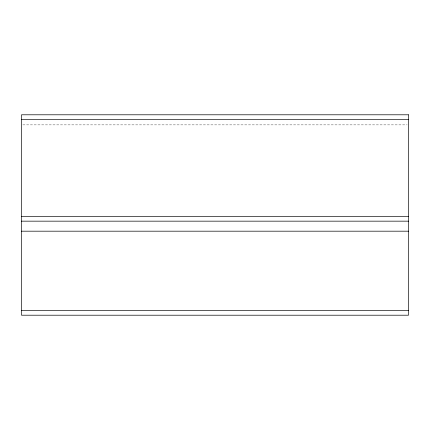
<?xml version="1.0" encoding="UTF-8"?>
<svg xmlns="http://www.w3.org/2000/svg" width="430" height="430" viewBox="0 0 430 430"><rect width="100%" height="100%" fill="white"/><g stroke="black" fill="none" stroke-linecap="round" stroke-linejoin="round"><path stroke-width="0.32" stroke-dasharray="2.15 1.61" d="M22.844 124.877L407.156 124.877"/><path stroke-width="0.64" d="M21.5 119.605L408.5 119.605M21.5 216.349L408.5 216.349M21.5 221.16L408.5 221.16M21.5 231.184L408.5 231.184M21.5 310.336L408.5 310.336M408.5 114.794L21.5 114.794L21.5 315.206L408.5 315.206L408.5 114.794"/></g></svg>
